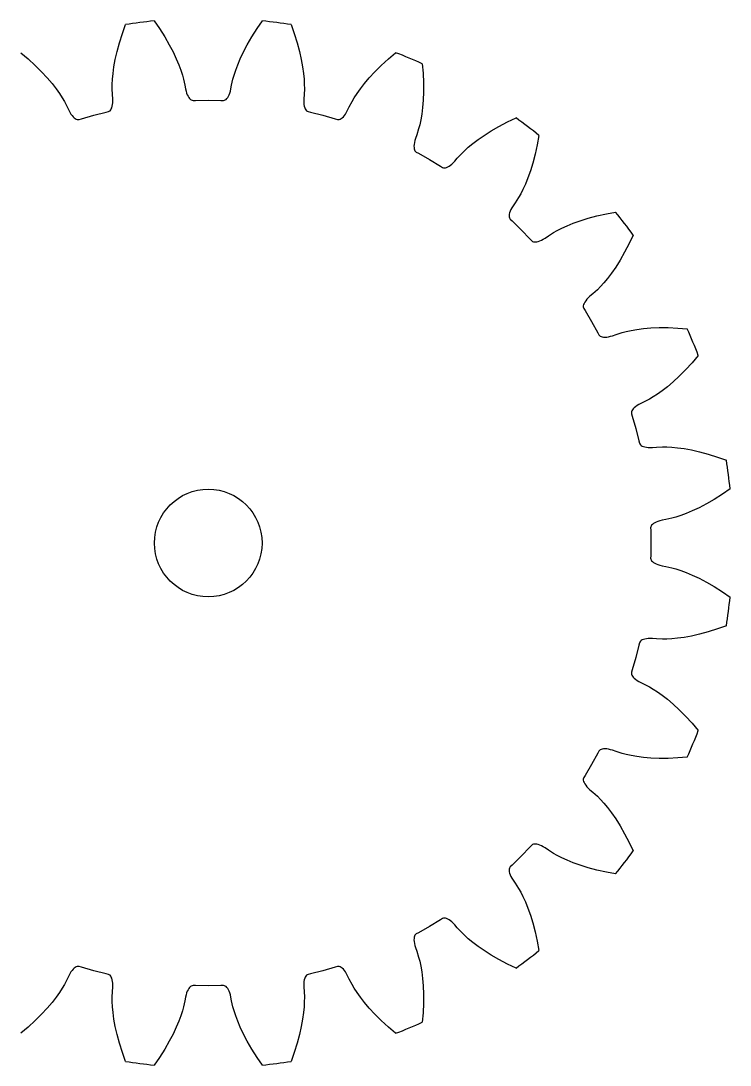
# Model space of a CAD drawing. Extents: x -19.5 to 55.4, y -19.5 to 19.5.
# Drawn here: x 29.04 to 55.4, y -19.4 to 19.4 of the extents above; entities that cross this region are included whole.
import ezdxf

# ---------------------------------------------------------------- set-up
doc = ezdxf.new("R2010")
doc.units = 0

msp = doc.modelspace()

# ---------------------------------------------------------------- linework, layer by layer
msp.add_circle((36, 0), 2)
msp.add_circle((36, 0), 2)
at = {"layer": 'layer0'}
for p, q in [((32.807, 18.93), (32.924, 19.256)), ((33.988, 19.396), (34.185, 19.111)), ((34.185, 19.111), (34.382, 18.802)), ((37.618, 18.802), (37.815, 19.111)), ((37.815, 19.111), (38.012, 19.396)), ((39.076, 19.256), (39.193, 18.93)), ((32.697, 18.581), (32.807, 18.93)), ((34.382, 18.802), (34.55, 18.512)), ((37.45, 18.512), (37.618, 18.802)), ((39.193, 18.93), (39.303, 18.581)), ((32.543, 17.958), (32.61, 18.256)), ((32.61, 18.256), (32.697, 18.581)), ((34.55, 18.512), (34.692, 18.241)), ((34.692, 18.241), (34.81, 17.991)), ((37.19, 17.991), (37.308, 18.241)), ((37.308, 18.241), (37.45, 18.512)), ((39.303, 18.581), (39.39, 18.256)), ((39.39, 18.256), (39.457, 17.958)), ((29.036, 18.214), (29.301, 17.99)), ((29.301, 17.99), (29.57, 17.743)), ((32.493, 17.686), (32.543, 17.958)), ((34.81, 17.991), (34.905, 17.764)), ((37.095, 17.764), (37.19, 17.991)), ((39.457, 17.958), (39.507, 17.686)), ((42.43, 17.743), (42.699, 17.99)), ((42.699, 17.99), (42.964, 18.214)), ((29.57, 17.743), (29.808, 17.506)), ((29.808, 17.506), (30.015, 17.28)), ((32.46, 17.442), (32.493, 17.686)), ((34.905, 17.764), (34.981, 17.561)), ((34.981, 17.561), (35.04, 17.382)), ((36.96, 17.382), (37.019, 17.561)), ((37.019, 17.561), (37.095, 17.764)), ((39.507, 17.686), (39.54, 17.442)), ((41.985, 17.28), (42.192, 17.506)), ((42.192, 17.506), (42.43, 17.743)), ((43.955, 17.804), (43.984, 17.458)), ((43.984, 17.458), (44, 17.092)), ((30.015, 17.28), (30.194, 17.07)), ((30.194, 17.07), (30.345, 16.875)), ((32.429, 17.038), (32.439, 17.226)), ((32.439, 17.226), (32.46, 17.442)), ((35.04, 17.382), (35.082, 17.23)), ((35.082, 17.23), (35.131, 17.008)), ((36.869, 17.008), (36.918, 17.23)), ((36.918, 17.23), (36.96, 17.382)), ((39.54, 17.442), (39.561, 17.226)), ((39.561, 17.226), (39.571, 17.038)), ((41.655, 16.875), (41.806, 17.07)), ((41.806, 17.07), (41.985, 17.28)), ((44, 17.092), (44, 16.757)), ((30.345, 16.875), (30.471, 16.699)), ((30.471, 16.699), (30.574, 16.541)), ((32.427, 16.88), (32.429, 17.038)), ((32.438, 16.654), (32.427, 16.88)), ((35.131, 17.008), (35.155, 16.866)), ((35.155, 16.866), (35.174, 16.786)), ((35.174, 16.786), (35.196, 16.714)), ((35.196, 16.714), (35.221, 16.65)), ((36.779, 16.65), (36.804, 16.714)), ((36.804, 16.714), (36.826, 16.786)), ((36.826, 16.786), (36.845, 16.866)), ((36.845, 16.866), (36.869, 17.008)), ((39.573, 16.88), (39.562, 16.654)), ((39.571, 17.038), (39.573, 16.88)), ((41.426, 16.541), (41.529, 16.699)), ((41.529, 16.699), (41.655, 16.875)), ((44, 16.757), (43.987, 16.451)), ((30.574, 16.541), (30.654, 16.405)), ((30.654, 16.405), (30.758, 16.203)), ((32.451, 16.51), (32.438, 16.654)), ((32.443, 16.284), (32.45, 16.352)), ((32.45, 16.352), (32.453, 16.428)), ((32.453, 16.428), (32.451, 16.51)), ((35.221, 16.65), (35.248, 16.594)), ((35.248, 16.594), (35.277, 16.547)), ((35.277, 16.547), (35.307, 16.509)), ((35.307, 16.509), (35.338, 16.479)), ((35.338, 16.479), (35.37, 16.457)), ((35.37, 16.457), (35.402, 16.445)), ((35.402, 16.445), (35.435, 16.44)), ((35.435, 16.44), (35.527, 16.443)), ((35.527, 16.443), (36, 16.45)), ((36, 16.45), (36.473, 16.443)), ((36.473, 16.443), (36.565, 16.44)), ((36.565, 16.44), (36.598, 16.445)), ((36.598, 16.445), (36.63, 16.457)), ((36.63, 16.457), (36.662, 16.479)), ((36.662, 16.479), (36.693, 16.509)), ((36.693, 16.509), (36.723, 16.547)), ((36.723, 16.547), (36.752, 16.594)), ((36.752, 16.594), (36.779, 16.65)), ((39.549, 16.51), (39.547, 16.428)), ((39.547, 16.428), (39.55, 16.352)), ((39.562, 16.654), (39.549, 16.51)), ((39.55, 16.352), (39.557, 16.284)), ((41.242, 16.203), (41.346, 16.405)), ((41.346, 16.405), (41.426, 16.541)), ((43.987, 16.451), (43.965, 16.176)), ((30.758, 16.203), (30.819, 16.073)), ((30.819, 16.073), (30.858, 16)), ((30.858, 16), (30.898, 15.936)), ((30.898, 15.936), (30.938, 15.881)), ((31.742, 15.889), (32.201, 16.005)), ((32.201, 16.005), (32.291, 16.026)), ((32.291, 16.026), (32.321, 16.039)), ((32.321, 16.039), (32.349, 16.06)), ((32.349, 16.06), (32.375, 16.089)), ((32.375, 16.089), (32.397, 16.126)), ((32.397, 16.126), (32.416, 16.171)), ((32.416, 16.171), (32.431, 16.224)), ((32.431, 16.224), (32.443, 16.284)), ((39.557, 16.284), (39.569, 16.224)), ((39.569, 16.224), (39.584, 16.171)), ((39.584, 16.171), (39.603, 16.126)), ((39.603, 16.126), (39.625, 16.089)), ((39.625, 16.089), (39.651, 16.06)), ((39.651, 16.06), (39.679, 16.039)), ((39.679, 16.039), (39.709, 16.026)), ((39.709, 16.026), (39.799, 16.005)), ((39.799, 16.005), (40.258, 15.889)), ((41.062, 15.881), (41.102, 15.936)), ((41.102, 15.936), (41.142, 16)), ((41.142, 16), (41.181, 16.073)), ((41.181, 16.073), (41.242, 16.203)), ((43.934, 15.931), (43.898, 15.717)), ((43.965, 16.176), (43.934, 15.931)), ((30.938, 15.881), (30.979, 15.834)), ((30.979, 15.834), (31.018, 15.796)), ((31.018, 15.796), (31.057, 15.767)), ((31.057, 15.767), (31.095, 15.746)), ((31.095, 15.746), (31.132, 15.734)), ((31.132, 15.734), (31.166, 15.73)), ((31.166, 15.73), (31.199, 15.734)), ((31.199, 15.734), (31.287, 15.761)), ((31.287, 15.761), (31.742, 15.889)), ((40.258, 15.889), (40.713, 15.761)), ((40.713, 15.761), (40.801, 15.734)), ((40.801, 15.734), (40.834, 15.73)), ((40.834, 15.73), (40.868, 15.734)), ((40.868, 15.734), (40.905, 15.746)), ((40.905, 15.746), (40.943, 15.767)), ((40.943, 15.767), (40.982, 15.796)), ((40.982, 15.796), (41.021, 15.834)), ((41.021, 15.834), (41.062, 15.881)), ((43.859, 15.534), (43.82, 15.38)), ((43.898, 15.717), (43.859, 15.534)), ((46.803, 15.474), (47.127, 15.643)), ((47.127, 15.643), (47.441, 15.791)), ((43.751, 15.164), (43.701, 15.029)), ((43.82, 15.38), (43.751, 15.164)), ((46.026, 14.986), (46.253, 15.143)), ((46.253, 15.143), (46.512, 15.306)), ((46.512, 15.306), (46.803, 15.474)), ((48.292, 15.138), (48.23, 14.797)), ((43.65, 14.809), (43.646, 14.747)), ((43.646, 14.747), (43.647, 14.692)), ((43.661, 14.876), (43.65, 14.809)), ((43.678, 14.95), (43.661, 14.876)), ((43.701, 15.029), (43.678, 14.95)), ((45.662, 14.699), (45.83, 14.837)), ((45.83, 14.837), (46.026, 14.986)), ((48.23, 14.797), (48.151, 14.44)), ((43.647, 14.692), (43.654, 14.644)), ((43.654, 14.644), (43.666, 14.602)), ((43.666, 14.602), (43.683, 14.568)), ((43.683, 14.568), (43.705, 14.54)), ((43.705, 14.54), (43.731, 14.52)), ((43.731, 14.52), (43.812, 14.477)), ((43.812, 14.477), (44.225, 14.246)), ((45.257, 14.295), (45.41, 14.463)), ((45.41, 14.463), (45.523, 14.573)), ((45.523, 14.573), (45.662, 14.699)), ((48.151, 14.44), (48.064, 14.115)), ((44.225, 14.246), (44.631, 14.004)), ((44.631, 14.004), (44.71, 13.955)), ((44.855, 13.95), (44.9, 13.969)), ((44.9, 13.969), (44.949, 13.995)), ((44.949, 13.995), (44.999, 14.03)), ((44.999, 14.03), (45.053, 14.073)), ((45.053, 14.073), (45.108, 14.124)), ((45.108, 14.124), (45.165, 14.184)), ((45.165, 14.184), (45.257, 14.295)), ((48.064, 14.115), (47.973, 13.823)), ((44.71, 13.955), (44.74, 13.943)), ((44.74, 13.943), (44.774, 13.938)), ((44.774, 13.938), (44.813, 13.94)), ((44.813, 13.94), (44.855, 13.95)), ((47.973, 13.823), (47.88, 13.563)), ((47.787, 13.335), (47.697, 13.138)), ((47.88, 13.563), (47.787, 13.335)), ((47.535, 12.832), (47.412, 12.641)), ((47.612, 12.97), (47.535, 12.832)), ((47.697, 13.138), (47.612, 12.97)), ((47.286, 12.453), (47.25, 12.387)), ((47.329, 12.524), (47.286, 12.453)), ((47.412, 12.641), (47.329, 12.524)), ((47.189, 12.212), (47.183, 12.164)), ((47.183, 12.164), (47.184, 12.121)), ((47.184, 12.121), (47.192, 12.083)), ((47.202, 12.266), (47.189, 12.212)), ((47.192, 12.083), (47.205, 12.051)), ((47.222, 12.324), (47.202, 12.266)), ((47.205, 12.051), (47.225, 12.025)), ((47.25, 12.387), (47.222, 12.324)), ((49.823, 11.973), (50.115, 12.064)), ((50.115, 12.064), (50.44, 12.151)), ((50.44, 12.151), (50.797, 12.23)), ((50.797, 12.23), (51.138, 12.292)), ((47.225, 12.025), (47.293, 11.962)), ((47.293, 11.962), (47.632, 11.632)), ((48.97, 11.612), (49.138, 11.697)), ((49.138, 11.697), (49.335, 11.787)), ((49.335, 11.787), (49.563, 11.88)), ((49.563, 11.88), (49.823, 11.973)), ((47.632, 11.632), (47.962, 11.293)), ((47.962, 11.293), (48.025, 11.225)), ((48.324, 11.222), (48.387, 11.25)), ((48.387, 11.25), (48.453, 11.286)), ((48.453, 11.286), (48.524, 11.329)), ((48.524, 11.329), (48.641, 11.412)), ((48.641, 11.412), (48.832, 11.535)), ((48.832, 11.535), (48.97, 11.612)), ((51.791, 11.441), (51.643, 11.127)), ((48.025, 11.225), (48.051, 11.205)), ((48.051, 11.205), (48.083, 11.192)), ((48.083, 11.192), (48.121, 11.184)), ((48.121, 11.184), (48.164, 11.183)), ((48.164, 11.183), (48.212, 11.189)), ((48.212, 11.189), (48.266, 11.202)), ((48.266, 11.202), (48.324, 11.222)), ((51.643, 11.127), (51.474, 10.803)), ((51.306, 10.512), (51.143, 10.253)), ((51.474, 10.803), (51.306, 10.512)), ((51.143, 10.253), (50.986, 10.026)), ((50.837, 9.83), (50.699, 9.662)), ((50.986, 10.026), (50.837, 9.83)), ((50.463, 9.41), (50.295, 9.257)), ((50.573, 9.523), (50.463, 9.41)), ((50.699, 9.662), (50.573, 9.523)), ((49.995, 8.949), (49.969, 8.9)), ((50.03, 8.999), (49.995, 8.949)), ((50.073, 9.053), (50.03, 8.999)), ((50.124, 9.108), (50.073, 9.053)), ((50.184, 9.165), (50.124, 9.108)), ((50.295, 9.257), (50.184, 9.165)), ((49.94, 8.813), (49.938, 8.774)), ((49.938, 8.774), (49.943, 8.74)), ((49.95, 8.855), (49.94, 8.813)), ((49.943, 8.74), (49.955, 8.71)), ((49.969, 8.9), (49.95, 8.855)), ((49.955, 8.71), (50.004, 8.631)), ((50.004, 8.631), (50.246, 8.225)), ((50.246, 8.225), (50.477, 7.812)), ((50.477, 7.812), (50.52, 7.731)), ((51.164, 7.751), (51.38, 7.82)), ((51.38, 7.82), (51.534, 7.859)), ((51.534, 7.859), (51.717, 7.898)), ((51.717, 7.898), (51.931, 7.934)), ((51.931, 7.934), (52.176, 7.965)), ((52.176, 7.965), (52.451, 7.987)), ((52.451, 7.987), (52.757, 8)), ((52.757, 8), (53.092, 8)), ((53.092, 8), (53.458, 7.984)), ((53.458, 7.984), (53.804, 7.955)), ((50.52, 7.731), (50.54, 7.705)), ((50.54, 7.705), (50.568, 7.683)), ((50.568, 7.683), (50.602, 7.666)), ((50.602, 7.666), (50.644, 7.654)), ((50.644, 7.654), (50.692, 7.647)), ((50.692, 7.647), (50.747, 7.646)), ((50.747, 7.646), (50.809, 7.65)), ((50.809, 7.65), (50.876, 7.661)), ((50.876, 7.661), (50.95, 7.678)), ((50.95, 7.678), (51.029, 7.701)), ((51.029, 7.701), (51.164, 7.751)), ((53.99, 6.699), (53.743, 6.43)), ((54.214, 6.964), (53.99, 6.699)), ((53.743, 6.43), (53.506, 6.192)), ((53.28, 5.985), (53.07, 5.806)), ((53.506, 6.192), (53.28, 5.985)), ((52.699, 5.529), (52.541, 5.426)), ((52.875, 5.655), (52.699, 5.529)), ((53.07, 5.806), (52.875, 5.655)), ((51.881, 5.062), (51.834, 5.021)), ((51.936, 5.102), (51.881, 5.062)), ((52, 5.142), (51.936, 5.102)), ((52.073, 5.181), (52, 5.142)), ((52.203, 5.242), (52.073, 5.181)), ((52.405, 5.346), (52.203, 5.242)), ((52.541, 5.426), (52.405, 5.346)), ((51.734, 4.868), (51.73, 4.834)), ((51.73, 4.834), (51.734, 4.801)), ((51.746, 4.905), (51.734, 4.868)), ((51.734, 4.801), (51.761, 4.713)), ((51.767, 4.943), (51.746, 4.905)), ((51.761, 4.713), (51.889, 4.258)), ((51.796, 4.982), (51.767, 4.943)), ((51.834, 5.021), (51.796, 4.982)), ((51.889, 4.258), (52.005, 3.799)), ((52.005, 3.799), (52.026, 3.709)), ((52.026, 3.709), (52.039, 3.679)), ((52.039, 3.679), (52.06, 3.651)), ((52.06, 3.651), (52.089, 3.625)), ((52.089, 3.625), (52.126, 3.603)), ((52.126, 3.603), (52.171, 3.584)), ((52.171, 3.584), (52.224, 3.569)), ((52.224, 3.569), (52.284, 3.557)), ((52.284, 3.557), (52.352, 3.55)), ((52.352, 3.55), (52.428, 3.547)), ((52.428, 3.547), (52.51, 3.549)), ((52.51, 3.549), (52.654, 3.562)), ((52.654, 3.562), (52.88, 3.573)), ((52.88, 3.573), (53.038, 3.571)), ((53.038, 3.571), (53.226, 3.561)), ((53.226, 3.561), (53.442, 3.54)), ((53.442, 3.54), (53.686, 3.507)), ((53.686, 3.507), (53.958, 3.457)), ((53.958, 3.457), (54.256, 3.39)), ((54.256, 3.39), (54.581, 3.303)), ((54.581, 3.303), (54.93, 3.193)), ((54.93, 3.193), (55.256, 3.076)), ((55.396, 2.012), (55.111, 1.815)), ((54.802, 1.618), (54.512, 1.45)), ((55.111, 1.815), (54.802, 1.618)), ((53.991, 1.19), (53.764, 1.095)), ((54.241, 1.308), (53.991, 1.19)), ((54.512, 1.45), (54.241, 1.308)), ((52.65, 0.779), (52.594, 0.752)), ((52.714, 0.804), (52.65, 0.779)), ((52.786, 0.826), (52.714, 0.804)), ((52.866, 0.845), (52.786, 0.826)), ((53.008, 0.869), (52.866, 0.845)), ((53.23, 0.918), (53.008, 0.869)), ((53.382, 0.96), (53.23, 0.918)), ((53.561, 1.019), (53.382, 0.96)), ((53.764, 1.095), (53.561, 1.019)), ((52.445, 0.598), (52.44, 0.565)), ((52.44, 0.565), (52.443, 0.473)), ((52.443, 0.473), (52.45, 0)), ((52.458, 0.63), (52.445, 0.598)), ((52.479, 0.662), (52.458, 0.63)), ((52.509, 0.693), (52.479, 0.662)), ((52.547, 0.723), (52.509, 0.693)), ((52.594, 0.752), (52.547, 0.723)), ((52.45, 0), (52.443, -0.473)), ((52.443, -0.473), (52.44, -0.565)), ((52.44, -0.565), (52.445, -0.598)), ((52.445, -0.598), (52.458, -0.63)), ((52.458, -0.63), (52.479, -0.662)), ((52.479, -0.662), (52.509, -0.693)), ((52.509, -0.693), (52.547, -0.723)), ((52.547, -0.723), (52.594, -0.752)), ((52.594, -0.752), (52.65, -0.779)), ((52.65, -0.779), (52.714, -0.804)), ((52.714, -0.804), (52.786, -0.826)), ((52.786, -0.826), (52.866, -0.845)), ((52.866, -0.845), (53.008, -0.869)), ((53.008, -0.869), (53.23, -0.918)), ((53.23, -0.918), (53.382, -0.96)), ((53.382, -0.96), (53.561, -1.019)), ((53.561, -1.019), (53.764, -1.095)), ((53.764, -1.095), (53.991, -1.19)), ((53.991, -1.19), (54.241, -1.308)), ((54.241, -1.308), (54.512, -1.45)), ((54.512, -1.45), (54.802, -1.618)), ((54.802, -1.618), (55.111, -1.815)), ((55.111, -1.815), (55.396, -2.012)), ((55.256, -3.076), (54.93, -3.193)), ((53.958, -3.457), (53.686, -3.507)), ((54.256, -3.39), (53.958, -3.457)), ((54.581, -3.303), (54.256, -3.39)), ((54.93, -3.193), (54.581, -3.303)), ((52.005, -3.799), (51.889, -4.258)), ((52.026, -3.709), (52.005, -3.799)), ((52.039, -3.679), (52.026, -3.709)), ((52.06, -3.651), (52.039, -3.679)), ((52.089, -3.625), (52.06, -3.651)), ((52.126, -3.603), (52.089, -3.625)), ((52.171, -3.584), (52.126, -3.603)), ((52.224, -3.569), (52.171, -3.584)), ((52.284, -3.557), (52.224, -3.569)), ((52.352, -3.55), (52.284, -3.557)), ((52.428, -3.547), (52.352, -3.55)), ((52.51, -3.549), (52.428, -3.547)), ((52.654, -3.562), (52.51, -3.549)), ((52.88, -3.573), (52.654, -3.562)), ((53.038, -3.571), (52.88, -3.573)), ((53.226, -3.561), (53.038, -3.571)), ((53.442, -3.54), (53.226, -3.561)), ((53.686, -3.507), (53.442, -3.54)), ((51.889, -4.258), (51.761, -4.713)), ((51.734, -4.801), (51.73, -4.834)), ((51.73, -4.834), (51.734, -4.868)), ((51.761, -4.713), (51.734, -4.801)), ((51.734, -4.868), (51.746, -4.905)), ((51.746, -4.905), (51.767, -4.943)), ((51.767, -4.943), (51.796, -4.982)), ((51.796, -4.982), (51.834, -5.021)), ((51.834, -5.021), (51.881, -5.062)), ((51.881, -5.062), (51.936, -5.102)), ((51.936, -5.102), (52, -5.142)), ((52, -5.142), (52.073, -5.181)), ((52.073, -5.181), (52.203, -5.242)), ((52.203, -5.242), (52.405, -5.346)), ((52.405, -5.346), (52.541, -5.426)), ((52.541, -5.426), (52.699, -5.529)), ((52.699, -5.529), (52.875, -5.655)), ((52.875, -5.655), (53.07, -5.806)), ((53.07, -5.806), (53.28, -5.985)), ((53.28, -5.985), (53.506, -6.192)), ((53.506, -6.192), (53.743, -6.43)), ((53.743, -6.43), (53.99, -6.699)), ((53.99, -6.699), (54.214, -6.964)), ((50.52, -7.731), (50.477, -7.812)), ((50.54, -7.705), (50.52, -7.731)), ((50.568, -7.683), (50.54, -7.705)), ((50.602, -7.666), (50.568, -7.683)), ((50.644, -7.654), (50.602, -7.666)), ((50.692, -7.647), (50.644, -7.654)), ((50.747, -7.646), (50.692, -7.647)), ((50.809, -7.65), (50.747, -7.646)), ((50.876, -7.661), (50.809, -7.65)), ((50.95, -7.678), (50.876, -7.661)), ((51.029, -7.701), (50.95, -7.678)), ((51.164, -7.751), (51.029, -7.701)), ((51.38, -7.82), (51.164, -7.751)), ((50.477, -7.812), (50.246, -8.225)), ((51.534, -7.859), (51.38, -7.82)), ((51.717, -7.898), (51.534, -7.859)), ((51.931, -7.934), (51.717, -7.898)), ((52.176, -7.965), (51.931, -7.934)), ((52.451, -7.987), (52.176, -7.965)), ((52.757, -8), (52.451, -7.987)), ((53.092, -8), (52.757, -8)), ((53.458, -7.984), (53.092, -8)), ((53.804, -7.955), (53.458, -7.984)), ((50.246, -8.225), (50.004, -8.631)), ((49.943, -8.74), (49.938, -8.774)), ((49.938, -8.774), (49.94, -8.813)), ((49.94, -8.813), (49.95, -8.855)), ((49.955, -8.71), (49.943, -8.74)), ((49.95, -8.855), (49.969, -8.9)), ((50.004, -8.631), (49.955, -8.71)), ((49.969, -8.9), (49.995, -8.949)), ((49.995, -8.949), (50.03, -8.999)), ((50.03, -8.999), (50.073, -9.053)), ((50.073, -9.053), (50.124, -9.108)), ((50.124, -9.108), (50.184, -9.165)), ((50.184, -9.165), (50.295, -9.257)), ((50.295, -9.257), (50.463, -9.41)), ((50.463, -9.41), (50.573, -9.523)), ((50.573, -9.523), (50.699, -9.662)), ((50.699, -9.662), (50.837, -9.83)), ((50.837, -9.83), (50.986, -10.026)), ((50.986, -10.026), (51.143, -10.253)), ((51.143, -10.253), (51.306, -10.512)), ((51.306, -10.512), (51.474, -10.803)), ((51.474, -10.803), (51.643, -11.127)), ((48.025, -11.225), (47.962, -11.293)), ((48.051, -11.205), (48.025, -11.225)), ((48.083, -11.192), (48.051, -11.205)), ((48.121, -11.184), (48.083, -11.192)), ((48.164, -11.183), (48.121, -11.184)), ((48.212, -11.189), (48.164, -11.183)), ((48.266, -11.202), (48.212, -11.189)), ((48.324, -11.222), (48.266, -11.202)), ((48.387, -11.25), (48.324, -11.222)), ((51.643, -11.127), (51.791, -11.441)), ((47.632, -11.632), (47.293, -11.962)), ((47.962, -11.293), (47.632, -11.632)), ((48.453, -11.286), (48.387, -11.25)), ((48.524, -11.329), (48.453, -11.286)), ((48.641, -11.412), (48.524, -11.329)), ((48.832, -11.535), (48.641, -11.412)), ((48.97, -11.612), (48.832, -11.535)), ((49.138, -11.697), (48.97, -11.612)), ((47.225, -12.025), (47.205, -12.051)), ((47.293, -11.962), (47.225, -12.025)), ((49.335, -11.787), (49.138, -11.697)), ((49.563, -11.88), (49.335, -11.787)), ((49.823, -11.973), (49.563, -11.88)), ((50.115, -12.064), (49.823, -11.973)), ((47.184, -12.121), (47.183, -12.164)), ((47.183, -12.164), (47.189, -12.212)), ((47.192, -12.083), (47.184, -12.121)), ((47.189, -12.212), (47.202, -12.266)), ((47.205, -12.051), (47.192, -12.083)), ((47.202, -12.266), (47.222, -12.324)), ((47.222, -12.324), (47.25, -12.387)), ((47.25, -12.387), (47.286, -12.453)), ((50.44, -12.151), (50.115, -12.064)), ((50.797, -12.23), (50.44, -12.151)), ((51.138, -12.292), (50.797, -12.23)), ((47.286, -12.453), (47.329, -12.524)), ((47.329, -12.524), (47.412, -12.641)), ((47.412, -12.641), (47.535, -12.832)), ((47.535, -12.832), (47.612, -12.97)), ((47.612, -12.97), (47.697, -13.138)), ((47.697, -13.138), (47.787, -13.335)), ((47.787, -13.335), (47.88, -13.563)), ((47.88, -13.563), (47.973, -13.823)), ((44.71, -13.955), (44.631, -14.004)), ((44.74, -13.943), (44.71, -13.955)), ((44.774, -13.938), (44.74, -13.943)), ((44.813, -13.94), (44.774, -13.938)), ((44.855, -13.95), (44.813, -13.94)), ((44.9, -13.969), (44.855, -13.95)), ((47.973, -13.823), (48.064, -14.115)), ((44.225, -14.246), (43.812, -14.477)), ((44.631, -14.004), (44.225, -14.246)), ((44.949, -13.995), (44.9, -13.969)), ((44.999, -14.03), (44.949, -13.995)), ((45.053, -14.073), (44.999, -14.03)), ((45.108, -14.124), (45.053, -14.073)), ((45.165, -14.184), (45.108, -14.124)), ((45.257, -14.295), (45.165, -14.184)), ((45.41, -14.463), (45.257, -14.295)), ((48.064, -14.115), (48.151, -14.44)), ((43.647, -14.692), (43.646, -14.747)), ((43.654, -14.644), (43.647, -14.692)), ((43.666, -14.602), (43.654, -14.644)), ((43.683, -14.568), (43.666, -14.602)), ((43.705, -14.54), (43.683, -14.568)), ((43.731, -14.52), (43.705, -14.54)), ((43.812, -14.477), (43.731, -14.52)), ((45.523, -14.573), (45.41, -14.463)), ((45.662, -14.699), (45.523, -14.573)), ((45.83, -14.837), (45.662, -14.699)), ((48.151, -14.44), (48.23, -14.797)), ((43.646, -14.747), (43.65, -14.809)), ((43.65, -14.809), (43.661, -14.876)), ((43.661, -14.876), (43.678, -14.95)), ((43.678, -14.95), (43.701, -15.029)), ((43.701, -15.029), (43.751, -15.164)), ((46.026, -14.986), (45.83, -14.837)), ((46.253, -15.143), (46.026, -14.986)), ((48.23, -14.797), (48.292, -15.138)), ((43.751, -15.164), (43.82, -15.38)), ((43.82, -15.38), (43.859, -15.534)), ((46.512, -15.306), (46.253, -15.143)), ((46.803, -15.474), (46.512, -15.306)), ((47.127, -15.643), (46.803, -15.474)), ((30.938, -15.881), (30.898, -15.936)), ((30.979, -15.834), (30.938, -15.881)), ((31.018, -15.796), (30.979, -15.834)), ((31.057, -15.767), (31.018, -15.796)), ((31.095, -15.746), (31.057, -15.767)), ((31.132, -15.734), (31.095, -15.746)), ((31.166, -15.73), (31.132, -15.734)), ((31.199, -15.734), (31.166, -15.73)), ((31.287, -15.761), (31.199, -15.734)), ((31.742, -15.889), (31.287, -15.761)), ((32.201, -16.005), (31.742, -15.889)), ((40.258, -15.889), (39.799, -16.005)), ((40.713, -15.761), (40.258, -15.889)), ((40.801, -15.734), (40.713, -15.761)), ((40.834, -15.73), (40.801, -15.734)), ((40.868, -15.734), (40.834, -15.73)), ((40.905, -15.746), (40.868, -15.734)), ((40.943, -15.767), (40.905, -15.746)), ((40.982, -15.796), (40.943, -15.767)), ((41.021, -15.834), (40.982, -15.796)), ((41.062, -15.881), (41.021, -15.834)), ((41.102, -15.936), (41.062, -15.881)), ((43.859, -15.534), (43.898, -15.717)), ((43.898, -15.717), (43.934, -15.931)), ((47.441, -15.791), (47.127, -15.643)), ((30.758, -16.203), (30.654, -16.405)), ((30.819, -16.073), (30.758, -16.203)), ((30.858, -16), (30.819, -16.073)), ((30.898, -15.936), (30.858, -16)), ((32.291, -16.026), (32.201, -16.005)), ((32.321, -16.039), (32.291, -16.026)), ((32.349, -16.06), (32.321, -16.039)), ((32.375, -16.089), (32.349, -16.06)), ((32.397, -16.126), (32.375, -16.089)), ((32.416, -16.171), (32.397, -16.126)), ((32.431, -16.224), (32.416, -16.171)), ((32.443, -16.284), (32.431, -16.224)), ((32.45, -16.352), (32.443, -16.284)), ((39.557, -16.284), (39.55, -16.352)), ((39.569, -16.224), (39.557, -16.284)), ((39.584, -16.171), (39.569, -16.224)), ((39.603, -16.126), (39.584, -16.171)), ((39.625, -16.089), (39.603, -16.126)), ((39.651, -16.06), (39.625, -16.089)), ((39.679, -16.039), (39.651, -16.06)), ((39.709, -16.026), (39.679, -16.039)), ((39.799, -16.005), (39.709, -16.026)), ((41.142, -16), (41.102, -15.936)), ((41.181, -16.073), (41.142, -16)), ((41.242, -16.203), (41.181, -16.073)), ((41.346, -16.405), (41.242, -16.203)), ((43.934, -15.931), (43.965, -16.176)), ((43.965, -16.176), (43.987, -16.451)), ((30.574, -16.541), (30.471, -16.699)), ((30.654, -16.405), (30.574, -16.541)), ((32.427, -16.88), (32.438, -16.654)), ((32.438, -16.654), (32.451, -16.51)), ((32.453, -16.428), (32.45, -16.352)), ((32.451, -16.51), (32.453, -16.428)), ((35.221, -16.65), (35.196, -16.714)), ((35.248, -16.594), (35.221, -16.65)), ((35.277, -16.547), (35.248, -16.594)), ((35.307, -16.509), (35.277, -16.547)), ((35.338, -16.479), (35.307, -16.509)), ((35.37, -16.457), (35.338, -16.479)), ((35.402, -16.445), (35.37, -16.457)), ((35.435, -16.44), (35.402, -16.445)), ((35.527, -16.443), (35.435, -16.44)), ((36, -16.45), (35.527, -16.443)), ((36.473, -16.443), (36, -16.45)), ((36.565, -16.44), (36.473, -16.443)), ((36.598, -16.445), (36.565, -16.44)), ((36.63, -16.457), (36.598, -16.445)), ((36.662, -16.479), (36.63, -16.457)), ((36.693, -16.509), (36.662, -16.479)), ((36.723, -16.547), (36.693, -16.509)), ((36.752, -16.594), (36.723, -16.547)), ((36.779, -16.65), (36.752, -16.594)), ((36.804, -16.714), (36.779, -16.65)), ((39.55, -16.352), (39.547, -16.428)), ((39.547, -16.428), (39.549, -16.51)), ((39.549, -16.51), (39.562, -16.654)), ((39.562, -16.654), (39.573, -16.88)), ((41.426, -16.541), (41.346, -16.405)), ((41.529, -16.699), (41.426, -16.541)), ((43.987, -16.451), (44, -16.757)), ((30.345, -16.875), (30.194, -17.07)), ((30.471, -16.699), (30.345, -16.875)), ((32.429, -17.038), (32.427, -16.88)), ((32.439, -17.226), (32.429, -17.038)), ((35.131, -17.008), (35.082, -17.23)), ((35.155, -16.866), (35.131, -17.008)), ((35.174, -16.786), (35.155, -16.866)), ((35.196, -16.714), (35.174, -16.786)), ((36.826, -16.786), (36.804, -16.714)), ((36.845, -16.866), (36.826, -16.786)), ((36.869, -17.008), (36.845, -16.866)), ((36.918, -17.23), (36.869, -17.008)), ((39.571, -17.038), (39.561, -17.226)), ((39.573, -16.88), (39.571, -17.038)), ((41.655, -16.875), (41.529, -16.699)), ((41.806, -17.07), (41.655, -16.875)), ((44, -16.757), (44, -17.092)), ((30.015, -17.28), (29.808, -17.506)), ((30.194, -17.07), (30.015, -17.28)), ((32.46, -17.442), (32.439, -17.226)), ((32.493, -17.686), (32.46, -17.442)), ((35.04, -17.382), (34.981, -17.561)), ((35.082, -17.23), (35.04, -17.382)), ((36.96, -17.382), (36.918, -17.23)), ((37.019, -17.561), (36.96, -17.382)), ((39.54, -17.442), (39.507, -17.686)), ((39.561, -17.226), (39.54, -17.442)), ((41.985, -17.28), (41.806, -17.07)), ((42.192, -17.506), (41.985, -17.28)), ((44, -17.092), (43.984, -17.458)), ((29.57, -17.743), (29.301, -17.99)), ((29.808, -17.506), (29.57, -17.743)), ((32.543, -17.958), (32.493, -17.686)), ((34.905, -17.764), (34.81, -17.991)), ((34.981, -17.561), (34.905, -17.764)), ((37.095, -17.764), (37.019, -17.561)), ((37.19, -17.991), (37.095, -17.764)), ((39.507, -17.686), (39.457, -17.958)), ((42.43, -17.743), (42.192, -17.506)), ((42.699, -17.99), (42.43, -17.743)), ((43.984, -17.458), (43.955, -17.804)), ((29.301, -17.99), (29.036, -18.214)), ((32.61, -18.256), (32.543, -17.958)), ((34.81, -17.991), (34.692, -18.241)), ((37.308, -18.241), (37.19, -17.991)), ((39.457, -17.958), (39.39, -18.256)), ((42.964, -18.214), (42.699, -17.99)), ((32.697, -18.581), (32.61, -18.256)), ((32.807, -18.93), (32.697, -18.581)), ((34.55, -18.512), (34.382, -18.802)), ((34.692, -18.241), (34.55, -18.512)), ((37.45, -18.512), (37.308, -18.241)), ((37.618, -18.802), (37.45, -18.512)), ((39.303, -18.581), (39.193, -18.93)), ((39.39, -18.256), (39.303, -18.581)), ((32.924, -19.256), (32.807, -18.93)), ((34.382, -18.802), (34.185, -19.111)), ((37.815, -19.111), (37.618, -18.802)), ((39.193, -18.93), (39.076, -19.256)), ((34.185, -19.111), (33.988, -19.396)), ((38.012, -19.396), (37.815, -19.111))]:
    msp.add_line(p, q, dxfattribs=at)
for start, end in [(80.9236, 84.0764), (95.9236, 99.0764), (65.9236, 69.0764), (50.9236, 54.0764), (35.9236, 39.0764), (20.9236, 24.0764), (5.9236, 9.0764), (350.9236, 354.0764), (335.9236, 339.0764), (320.9236, 324.0764), (305.9236, 309.0764), (290.9236, 294.0764), (260.9236, 264.0764), (275.9236, 279.0764)]:
    msp.add_arc((36, 0), 19.5, start, end, dxfattribs=at)
at = {"layer": 'layer2'}
for p, q in [((32.807, 18.93), (32.924, 19.256)), ((33.988, 19.396), (34.185, 19.111)), ((34.185, 19.111), (34.382, 18.802)), ((37.618, 18.802), (37.815, 19.111)), ((37.815, 19.111), (38.012, 19.396)), ((39.076, 19.256), (39.193, 18.93)), ((32.697, 18.581), (32.807, 18.93)), ((34.382, 18.802), (34.55, 18.512)), ((37.45, 18.512), (37.618, 18.802)), ((39.193, 18.93), (39.303, 18.581)), ((32.543, 17.958), (32.61, 18.256)), ((32.61, 18.256), (32.697, 18.581)), ((34.55, 18.512), (34.692, 18.241)), ((34.692, 18.241), (34.81, 17.991)), ((37.19, 17.991), (37.308, 18.241)), ((37.308, 18.241), (37.45, 18.512)), ((39.303, 18.581), (39.39, 18.256)), ((39.39, 18.256), (39.457, 17.958)), ((29.036, 18.214), (29.301, 17.99)), ((29.301, 17.99), (29.57, 17.743)), ((32.493, 17.686), (32.543, 17.958)), ((34.81, 17.991), (34.905, 17.764)), ((37.095, 17.764), (37.19, 17.991)), ((39.457, 17.958), (39.507, 17.686)), ((42.43, 17.743), (42.699, 17.99)), ((42.699, 17.99), (42.964, 18.214)), ((29.57, 17.743), (29.808, 17.506)), ((29.808, 17.506), (30.015, 17.28)), ((32.46, 17.442), (32.493, 17.686)), ((34.905, 17.764), (34.981, 17.561)), ((34.981, 17.561), (35.04, 17.382)), ((36.96, 17.382), (37.019, 17.561)), ((37.019, 17.561), (37.095, 17.764)), ((39.507, 17.686), (39.54, 17.442)), ((41.985, 17.28), (42.192, 17.506)), ((42.192, 17.506), (42.43, 17.743)), ((43.955, 17.804), (43.984, 17.458)), ((43.984, 17.458), (44, 17.092)), ((30.015, 17.28), (30.194, 17.07)), ((30.194, 17.07), (30.345, 16.875)), ((32.429, 17.038), (32.439, 17.226)), ((32.439, 17.226), (32.46, 17.442)), ((35.04, 17.382), (35.082, 17.23)), ((35.082, 17.23), (35.131, 17.008)), ((36.869, 17.008), (36.918, 17.23)), ((36.918, 17.23), (36.96, 17.382)), ((39.54, 17.442), (39.561, 17.226)), ((39.561, 17.226), (39.571, 17.038)), ((41.655, 16.875), (41.806, 17.07)), ((41.806, 17.07), (41.985, 17.28)), ((44, 17.092), (44, 16.757)), ((30.345, 16.875), (30.471, 16.699)), ((30.471, 16.699), (30.574, 16.541)), ((32.427, 16.88), (32.429, 17.038)), ((32.438, 16.654), (32.427, 16.88)), ((35.131, 17.008), (35.155, 16.866)), ((35.155, 16.866), (35.174, 16.786)), ((35.174, 16.786), (35.196, 16.714)), ((35.196, 16.714), (35.221, 16.65)), ((36.779, 16.65), (36.804, 16.714)), ((36.804, 16.714), (36.826, 16.786)), ((36.826, 16.786), (36.845, 16.866)), ((36.845, 16.866), (36.869, 17.008)), ((39.573, 16.88), (39.562, 16.654)), ((39.571, 17.038), (39.573, 16.88)), ((41.426, 16.541), (41.529, 16.699)), ((41.529, 16.699), (41.655, 16.875)), ((44, 16.757), (43.987, 16.451)), ((30.574, 16.541), (30.654, 16.405)), ((30.654, 16.405), (30.758, 16.203)), ((32.451, 16.51), (32.438, 16.654)), ((32.443, 16.284), (32.45, 16.352)), ((32.45, 16.352), (32.453, 16.428)), ((32.453, 16.428), (32.451, 16.51)), ((35.221, 16.65), (35.248, 16.594)), ((35.248, 16.594), (35.277, 16.547)), ((35.277, 16.547), (35.307, 16.509)), ((35.307, 16.509), (35.338, 16.479)), ((35.338, 16.479), (35.37, 16.457)), ((35.37, 16.457), (35.402, 16.445)), ((35.402, 16.445), (35.435, 16.44)), ((35.435, 16.44), (35.527, 16.443)), ((35.527, 16.443), (36, 16.45)), ((36, 16.45), (36.473, 16.443)), ((36.473, 16.443), (36.565, 16.44)), ((36.565, 16.44), (36.598, 16.445)), ((36.598, 16.445), (36.63, 16.457)), ((36.63, 16.457), (36.662, 16.479)), ((36.662, 16.479), (36.693, 16.509)), ((36.693, 16.509), (36.723, 16.547)), ((36.723, 16.547), (36.752, 16.594)), ((36.752, 16.594), (36.779, 16.65)), ((39.549, 16.51), (39.547, 16.428)), ((39.547, 16.428), (39.55, 16.352)), ((39.562, 16.654), (39.549, 16.51)), ((39.55, 16.352), (39.557, 16.284)), ((41.242, 16.203), (41.346, 16.405)), ((41.346, 16.405), (41.426, 16.541)), ((43.987, 16.451), (43.965, 16.176)), ((30.758, 16.203), (30.819, 16.073)), ((30.819, 16.073), (30.858, 16)), ((30.858, 16), (30.898, 15.936)), ((30.898, 15.936), (30.938, 15.881)), ((31.742, 15.889), (32.201, 16.005)), ((32.201, 16.005), (32.291, 16.026)), ((32.291, 16.026), (32.321, 16.039)), ((32.321, 16.039), (32.349, 16.06)), ((32.349, 16.06), (32.375, 16.089)), ((32.375, 16.089), (32.397, 16.126)), ((32.397, 16.126), (32.416, 16.171)), ((32.416, 16.171), (32.431, 16.224)), ((32.431, 16.224), (32.443, 16.284)), ((39.557, 16.284), (39.569, 16.224)), ((39.569, 16.224), (39.584, 16.171)), ((39.584, 16.171), (39.603, 16.126)), ((39.603, 16.126), (39.625, 16.089)), ((39.625, 16.089), (39.651, 16.06)), ((39.651, 16.06), (39.679, 16.039)), ((39.679, 16.039), (39.709, 16.026)), ((39.709, 16.026), (39.799, 16.005)), ((39.799, 16.005), (40.258, 15.889)), ((41.062, 15.881), (41.102, 15.936)), ((41.102, 15.936), (41.142, 16)), ((41.142, 16), (41.181, 16.073)), ((41.181, 16.073), (41.242, 16.203)), ((43.934, 15.931), (43.898, 15.717)), ((43.965, 16.176), (43.934, 15.931)), ((30.938, 15.881), (30.979, 15.834)), ((30.979, 15.834), (31.018, 15.796)), ((31.018, 15.796), (31.057, 15.767)), ((31.057, 15.767), (31.095, 15.746)), ((31.095, 15.746), (31.132, 15.734)), ((31.132, 15.734), (31.166, 15.73)), ((31.166, 15.73), (31.199, 15.734)), ((31.199, 15.734), (31.287, 15.761)), ((31.287, 15.761), (31.742, 15.889)), ((40.258, 15.889), (40.713, 15.761)), ((40.713, 15.761), (40.801, 15.734)), ((40.801, 15.734), (40.834, 15.73)), ((40.834, 15.73), (40.868, 15.734)), ((40.868, 15.734), (40.905, 15.746)), ((40.905, 15.746), (40.943, 15.767)), ((40.943, 15.767), (40.982, 15.796)), ((40.982, 15.796), (41.021, 15.834)), ((41.021, 15.834), (41.062, 15.881)), ((43.859, 15.534), (43.82, 15.38)), ((43.898, 15.717), (43.859, 15.534)), ((46.803, 15.474), (47.127, 15.643)), ((47.127, 15.643), (47.441, 15.791)), ((43.751, 15.164), (43.701, 15.029)), ((43.82, 15.38), (43.751, 15.164)), ((46.026, 14.986), (46.253, 15.143)), ((46.253, 15.143), (46.512, 15.306)), ((46.512, 15.306), (46.803, 15.474)), ((48.292, 15.138), (48.23, 14.797)), ((43.65, 14.809), (43.646, 14.747)), ((43.646, 14.747), (43.647, 14.692)), ((43.661, 14.876), (43.65, 14.809)), ((43.678, 14.95), (43.661, 14.876)), ((43.701, 15.029), (43.678, 14.95)), ((45.662, 14.699), (45.83, 14.837)), ((45.83, 14.837), (46.026, 14.986)), ((48.23, 14.797), (48.151, 14.44)), ((43.647, 14.692), (43.654, 14.644)), ((43.654, 14.644), (43.666, 14.602)), ((43.666, 14.602), (43.683, 14.568)), ((43.683, 14.568), (43.705, 14.54)), ((43.705, 14.54), (43.731, 14.52)), ((43.731, 14.52), (43.812, 14.477)), ((43.812, 14.477), (44.225, 14.246)), ((45.257, 14.295), (45.41, 14.463)), ((45.41, 14.463), (45.523, 14.573)), ((45.523, 14.573), (45.662, 14.699)), ((48.151, 14.44), (48.064, 14.115)), ((44.225, 14.246), (44.631, 14.004)), ((44.631, 14.004), (44.71, 13.955)), ((44.855, 13.95), (44.9, 13.969)), ((44.9, 13.969), (44.949, 13.995)), ((44.949, 13.995), (44.999, 14.03)), ((44.999, 14.03), (45.053, 14.073)), ((45.053, 14.073), (45.108, 14.124)), ((45.108, 14.124), (45.165, 14.184)), ((45.165, 14.184), (45.257, 14.295)), ((48.064, 14.115), (47.973, 13.823)), ((44.71, 13.955), (44.74, 13.943)), ((44.74, 13.943), (44.774, 13.938)), ((44.774, 13.938), (44.813, 13.94)), ((44.813, 13.94), (44.855, 13.95)), ((47.973, 13.823), (47.88, 13.563)), ((47.787, 13.335), (47.697, 13.138)), ((47.88, 13.563), (47.787, 13.335)), ((47.535, 12.832), (47.412, 12.641)), ((47.612, 12.97), (47.535, 12.832)), ((47.697, 13.138), (47.612, 12.97)), ((47.286, 12.453), (47.25, 12.387)), ((47.329, 12.524), (47.286, 12.453)), ((47.412, 12.641), (47.329, 12.524)), ((47.189, 12.212), (47.183, 12.164)), ((47.183, 12.164), (47.184, 12.121)), ((47.184, 12.121), (47.192, 12.083)), ((47.202, 12.266), (47.189, 12.212)), ((47.192, 12.083), (47.205, 12.051)), ((47.222, 12.324), (47.202, 12.266)), ((47.205, 12.051), (47.225, 12.025)), ((47.25, 12.387), (47.222, 12.324)), ((49.823, 11.973), (50.115, 12.064)), ((50.115, 12.064), (50.44, 12.151)), ((50.44, 12.151), (50.797, 12.23)), ((50.797, 12.23), (51.138, 12.292)), ((47.225, 12.025), (47.293, 11.962)), ((47.293, 11.962), (47.632, 11.632)), ((48.97, 11.612), (49.138, 11.697)), ((49.138, 11.697), (49.335, 11.787)), ((49.335, 11.787), (49.563, 11.88)), ((49.563, 11.88), (49.823, 11.973)), ((47.632, 11.632), (47.962, 11.293)), ((47.962, 11.293), (48.025, 11.225)), ((48.324, 11.222), (48.387, 11.25)), ((48.387, 11.25), (48.453, 11.286)), ((48.453, 11.286), (48.524, 11.329)), ((48.524, 11.329), (48.641, 11.412)), ((48.641, 11.412), (48.832, 11.535)), ((48.832, 11.535), (48.97, 11.612)), ((51.791, 11.441), (51.643, 11.127)), ((48.025, 11.225), (48.051, 11.205)), ((48.051, 11.205), (48.083, 11.192)), ((48.083, 11.192), (48.121, 11.184)), ((48.121, 11.184), (48.164, 11.183)), ((48.164, 11.183), (48.212, 11.189)), ((48.212, 11.189), (48.266, 11.202)), ((48.266, 11.202), (48.324, 11.222)), ((51.643, 11.127), (51.474, 10.803)), ((51.306, 10.512), (51.143, 10.253)), ((51.474, 10.803), (51.306, 10.512)), ((51.143, 10.253), (50.986, 10.026)), ((50.837, 9.83), (50.699, 9.662)), ((50.986, 10.026), (50.837, 9.83)), ((50.463, 9.41), (50.295, 9.257)), ((50.573, 9.523), (50.463, 9.41)), ((50.699, 9.662), (50.573, 9.523)), ((49.995, 8.949), (49.969, 8.9)), ((50.03, 8.999), (49.995, 8.949)), ((50.073, 9.053), (50.03, 8.999)), ((50.124, 9.108), (50.073, 9.053)), ((50.184, 9.165), (50.124, 9.108)), ((50.295, 9.257), (50.184, 9.165)), ((49.94, 8.813), (49.938, 8.774)), ((49.938, 8.774), (49.943, 8.74)), ((49.95, 8.855), (49.94, 8.813)), ((49.943, 8.74), (49.955, 8.71)), ((49.969, 8.9), (49.95, 8.855)), ((49.955, 8.71), (50.004, 8.631)), ((50.004, 8.631), (50.246, 8.225)), ((50.246, 8.225), (50.477, 7.812)), ((50.477, 7.812), (50.52, 7.731)), ((51.164, 7.751), (51.38, 7.82)), ((51.38, 7.82), (51.534, 7.859)), ((51.534, 7.859), (51.717, 7.898)), ((51.717, 7.898), (51.931, 7.934)), ((51.931, 7.934), (52.176, 7.965)), ((52.176, 7.965), (52.451, 7.987)), ((52.451, 7.987), (52.757, 8)), ((52.757, 8), (53.092, 8)), ((53.092, 8), (53.458, 7.984)), ((53.458, 7.984), (53.804, 7.955)), ((50.52, 7.731), (50.54, 7.705)), ((50.54, 7.705), (50.568, 7.683)), ((50.568, 7.683), (50.602, 7.666)), ((50.602, 7.666), (50.644, 7.654)), ((50.644, 7.654), (50.692, 7.647)), ((50.692, 7.647), (50.747, 7.646)), ((50.747, 7.646), (50.809, 7.65)), ((50.809, 7.65), (50.876, 7.661)), ((50.876, 7.661), (50.95, 7.678)), ((50.95, 7.678), (51.029, 7.701)), ((51.029, 7.701), (51.164, 7.751)), ((53.99, 6.699), (53.743, 6.43)), ((54.214, 6.964), (53.99, 6.699)), ((53.743, 6.43), (53.506, 6.192)), ((53.28, 5.985), (53.07, 5.806)), ((53.506, 6.192), (53.28, 5.985)), ((52.699, 5.529), (52.541, 5.426)), ((52.875, 5.655), (52.699, 5.529)), ((53.07, 5.806), (52.875, 5.655)), ((51.881, 5.062), (51.834, 5.021)), ((51.936, 5.102), (51.881, 5.062)), ((52, 5.142), (51.936, 5.102)), ((52.073, 5.181), (52, 5.142)), ((52.203, 5.242), (52.073, 5.181)), ((52.405, 5.346), (52.203, 5.242)), ((52.541, 5.426), (52.405, 5.346)), ((51.734, 4.868), (51.73, 4.834)), ((51.73, 4.834), (51.734, 4.801)), ((51.746, 4.905), (51.734, 4.868)), ((51.734, 4.801), (51.761, 4.713)), ((51.767, 4.943), (51.746, 4.905)), ((51.761, 4.713), (51.889, 4.258)), ((51.796, 4.982), (51.767, 4.943)), ((51.834, 5.021), (51.796, 4.982)), ((51.889, 4.258), (52.005, 3.799)), ((52.005, 3.799), (52.026, 3.709)), ((52.026, 3.709), (52.039, 3.679)), ((52.039, 3.679), (52.06, 3.651)), ((52.06, 3.651), (52.089, 3.625)), ((52.089, 3.625), (52.126, 3.603)), ((52.126, 3.603), (52.171, 3.584)), ((52.171, 3.584), (52.224, 3.569)), ((52.224, 3.569), (52.284, 3.557)), ((52.284, 3.557), (52.352, 3.55)), ((52.352, 3.55), (52.428, 3.547)), ((52.428, 3.547), (52.51, 3.549)), ((52.51, 3.549), (52.654, 3.562)), ((52.654, 3.562), (52.88, 3.573)), ((52.88, 3.573), (53.038, 3.571)), ((53.038, 3.571), (53.226, 3.561)), ((53.226, 3.561), (53.442, 3.54)), ((53.442, 3.54), (53.686, 3.507)), ((53.686, 3.507), (53.958, 3.457)), ((53.958, 3.457), (54.256, 3.39)), ((54.256, 3.39), (54.581, 3.303)), ((54.581, 3.303), (54.93, 3.193)), ((54.93, 3.193), (55.256, 3.076)), ((55.396, 2.012), (55.111, 1.815)), ((54.802, 1.618), (54.512, 1.45)), ((55.111, 1.815), (54.802, 1.618)), ((53.991, 1.19), (53.764, 1.095)), ((54.241, 1.308), (53.991, 1.19)), ((54.512, 1.45), (54.241, 1.308)), ((52.65, 0.779), (52.594, 0.752)), ((52.714, 0.804), (52.65, 0.779)), ((52.786, 0.826), (52.714, 0.804)), ((52.866, 0.845), (52.786, 0.826)), ((53.008, 0.869), (52.866, 0.845)), ((53.23, 0.918), (53.008, 0.869)), ((53.382, 0.96), (53.23, 0.918)), ((53.561, 1.019), (53.382, 0.96)), ((53.764, 1.095), (53.561, 1.019)), ((52.445, 0.598), (52.44, 0.565)), ((52.44, 0.565), (52.443, 0.473)), ((52.443, 0.473), (52.45, 0)), ((52.458, 0.63), (52.445, 0.598)), ((52.479, 0.662), (52.458, 0.63)), ((52.509, 0.693), (52.479, 0.662)), ((52.547, 0.723), (52.509, 0.693)), ((52.594, 0.752), (52.547, 0.723)), ((52.45, 0), (52.443, -0.473)), ((52.443, -0.473), (52.44, -0.565)), ((52.44, -0.565), (52.445, -0.598)), ((52.445, -0.598), (52.458, -0.63)), ((52.458, -0.63), (52.479, -0.662)), ((52.479, -0.662), (52.509, -0.693)), ((52.509, -0.693), (52.547, -0.723)), ((52.547, -0.723), (52.594, -0.752)), ((52.594, -0.752), (52.65, -0.779)), ((52.65, -0.779), (52.714, -0.804)), ((52.714, -0.804), (52.786, -0.826)), ((52.786, -0.826), (52.866, -0.845)), ((52.866, -0.845), (53.008, -0.869)), ((53.008, -0.869), (53.23, -0.918)), ((53.23, -0.918), (53.382, -0.96)), ((53.382, -0.96), (53.561, -1.019)), ((53.561, -1.019), (53.764, -1.095)), ((53.764, -1.095), (53.991, -1.19)), ((53.991, -1.19), (54.241, -1.308)), ((54.241, -1.308), (54.512, -1.45)), ((54.512, -1.45), (54.802, -1.618)), ((54.802, -1.618), (55.111, -1.815)), ((55.111, -1.815), (55.396, -2.012)), ((55.256, -3.076), (54.93, -3.193)), ((53.958, -3.457), (53.686, -3.507)), ((54.256, -3.39), (53.958, -3.457)), ((54.581, -3.303), (54.256, -3.39)), ((54.93, -3.193), (54.581, -3.303)), ((52.005, -3.799), (51.889, -4.258)), ((52.026, -3.709), (52.005, -3.799)), ((52.039, -3.679), (52.026, -3.709)), ((52.06, -3.651), (52.039, -3.679)), ((52.089, -3.625), (52.06, -3.651)), ((52.126, -3.603), (52.089, -3.625)), ((52.171, -3.584), (52.126, -3.603)), ((52.224, -3.569), (52.171, -3.584)), ((52.284, -3.557), (52.224, -3.569)), ((52.352, -3.55), (52.284, -3.557)), ((52.428, -3.547), (52.352, -3.55)), ((52.51, -3.549), (52.428, -3.547)), ((52.654, -3.562), (52.51, -3.549)), ((52.88, -3.573), (52.654, -3.562)), ((53.038, -3.571), (52.88, -3.573)), ((53.226, -3.561), (53.038, -3.571)), ((53.442, -3.54), (53.226, -3.561)), ((53.686, -3.507), (53.442, -3.54)), ((51.889, -4.258), (51.761, -4.713)), ((51.734, -4.801), (51.73, -4.834)), ((51.73, -4.834), (51.734, -4.868)), ((51.761, -4.713), (51.734, -4.801)), ((51.734, -4.868), (51.746, -4.905)), ((51.746, -4.905), (51.767, -4.943)), ((51.767, -4.943), (51.796, -4.982)), ((51.796, -4.982), (51.834, -5.021)), ((51.834, -5.021), (51.881, -5.062)), ((51.881, -5.062), (51.936, -5.102)), ((51.936, -5.102), (52, -5.142)), ((52, -5.142), (52.073, -5.181)), ((52.073, -5.181), (52.203, -5.242)), ((52.203, -5.242), (52.405, -5.346)), ((52.405, -5.346), (52.541, -5.426)), ((52.541, -5.426), (52.699, -5.529)), ((52.699, -5.529), (52.875, -5.655)), ((52.875, -5.655), (53.07, -5.806)), ((53.07, -5.806), (53.28, -5.985)), ((53.28, -5.985), (53.506, -6.192)), ((53.506, -6.192), (53.743, -6.43)), ((53.743, -6.43), (53.99, -6.699)), ((53.99, -6.699), (54.214, -6.964)), ((50.52, -7.731), (50.477, -7.812)), ((50.54, -7.705), (50.52, -7.731)), ((50.568, -7.683), (50.54, -7.705)), ((50.602, -7.666), (50.568, -7.683)), ((50.644, -7.654), (50.602, -7.666)), ((50.692, -7.647), (50.644, -7.654)), ((50.747, -7.646), (50.692, -7.647)), ((50.809, -7.65), (50.747, -7.646)), ((50.876, -7.661), (50.809, -7.65)), ((50.95, -7.678), (50.876, -7.661)), ((51.029, -7.701), (50.95, -7.678)), ((51.164, -7.751), (51.029, -7.701)), ((51.38, -7.82), (51.164, -7.751)), ((50.477, -7.812), (50.246, -8.225)), ((51.534, -7.859), (51.38, -7.82)), ((51.717, -7.898), (51.534, -7.859)), ((51.931, -7.934), (51.717, -7.898)), ((52.176, -7.965), (51.931, -7.934)), ((52.451, -7.987), (52.176, -7.965)), ((52.757, -8), (52.451, -7.987)), ((53.092, -8), (52.757, -8)), ((53.458, -7.984), (53.092, -8)), ((53.804, -7.955), (53.458, -7.984)), ((50.246, -8.225), (50.004, -8.631)), ((49.943, -8.74), (49.938, -8.774)), ((49.938, -8.774), (49.94, -8.813)), ((49.94, -8.813), (49.95, -8.855)), ((49.955, -8.71), (49.943, -8.74)), ((49.95, -8.855), (49.969, -8.9)), ((50.004, -8.631), (49.955, -8.71)), ((49.969, -8.9), (49.995, -8.949)), ((49.995, -8.949), (50.03, -8.999)), ((50.03, -8.999), (50.073, -9.053)), ((50.073, -9.053), (50.124, -9.108)), ((50.124, -9.108), (50.184, -9.165)), ((50.184, -9.165), (50.295, -9.257)), ((50.295, -9.257), (50.463, -9.41)), ((50.463, -9.41), (50.573, -9.523)), ((50.573, -9.523), (50.699, -9.662)), ((50.699, -9.662), (50.837, -9.83)), ((50.837, -9.83), (50.986, -10.026)), ((50.986, -10.026), (51.143, -10.253)), ((51.143, -10.253), (51.306, -10.512)), ((51.306, -10.512), (51.474, -10.803)), ((51.474, -10.803), (51.643, -11.127)), ((48.025, -11.225), (47.962, -11.293)), ((48.051, -11.205), (48.025, -11.225)), ((48.083, -11.192), (48.051, -11.205)), ((48.121, -11.184), (48.083, -11.192)), ((48.164, -11.183), (48.121, -11.184)), ((48.212, -11.189), (48.164, -11.183)), ((48.266, -11.202), (48.212, -11.189)), ((48.324, -11.222), (48.266, -11.202)), ((48.387, -11.25), (48.324, -11.222)), ((51.643, -11.127), (51.791, -11.441)), ((47.632, -11.632), (47.293, -11.962)), ((47.962, -11.293), (47.632, -11.632)), ((48.453, -11.286), (48.387, -11.25)), ((48.524, -11.329), (48.453, -11.286)), ((48.641, -11.412), (48.524, -11.329)), ((48.832, -11.535), (48.641, -11.412)), ((48.97, -11.612), (48.832, -11.535)), ((49.138, -11.697), (48.97, -11.612)), ((47.225, -12.025), (47.205, -12.051)), ((47.293, -11.962), (47.225, -12.025)), ((49.335, -11.787), (49.138, -11.697)), ((49.563, -11.88), (49.335, -11.787)), ((49.823, -11.973), (49.563, -11.88)), ((50.115, -12.064), (49.823, -11.973)), ((47.184, -12.121), (47.183, -12.164)), ((47.183, -12.164), (47.189, -12.212)), ((47.192, -12.083), (47.184, -12.121)), ((47.189, -12.212), (47.202, -12.266)), ((47.205, -12.051), (47.192, -12.083)), ((47.202, -12.266), (47.222, -12.324)), ((47.222, -12.324), (47.25, -12.387)), ((47.25, -12.387), (47.286, -12.453)), ((50.44, -12.151), (50.115, -12.064)), ((50.797, -12.23), (50.44, -12.151)), ((51.138, -12.292), (50.797, -12.23)), ((47.286, -12.453), (47.329, -12.524)), ((47.329, -12.524), (47.412, -12.641)), ((47.412, -12.641), (47.535, -12.832)), ((47.535, -12.832), (47.612, -12.97)), ((47.612, -12.97), (47.697, -13.138)), ((47.697, -13.138), (47.787, -13.335)), ((47.787, -13.335), (47.88, -13.563)), ((47.88, -13.563), (47.973, -13.823)), ((44.71, -13.955), (44.631, -14.004)), ((44.74, -13.943), (44.71, -13.955)), ((44.774, -13.938), (44.74, -13.943)), ((44.813, -13.94), (44.774, -13.938)), ((44.855, -13.95), (44.813, -13.94)), ((44.9, -13.969), (44.855, -13.95)), ((47.973, -13.823), (48.064, -14.115)), ((44.225, -14.246), (43.812, -14.477)), ((44.631, -14.004), (44.225, -14.246)), ((44.949, -13.995), (44.9, -13.969)), ((44.999, -14.03), (44.949, -13.995)), ((45.053, -14.073), (44.999, -14.03)), ((45.108, -14.124), (45.053, -14.073)), ((45.165, -14.184), (45.108, -14.124)), ((45.257, -14.295), (45.165, -14.184)), ((45.41, -14.463), (45.257, -14.295)), ((48.064, -14.115), (48.151, -14.44)), ((43.647, -14.692), (43.646, -14.747)), ((43.654, -14.644), (43.647, -14.692)), ((43.666, -14.602), (43.654, -14.644)), ((43.683, -14.568), (43.666, -14.602)), ((43.705, -14.54), (43.683, -14.568)), ((43.731, -14.52), (43.705, -14.54)), ((43.812, -14.477), (43.731, -14.52)), ((45.523, -14.573), (45.41, -14.463)), ((45.662, -14.699), (45.523, -14.573)), ((45.83, -14.837), (45.662, -14.699)), ((48.151, -14.44), (48.23, -14.797)), ((43.646, -14.747), (43.65, -14.809)), ((43.65, -14.809), (43.661, -14.876)), ((43.661, -14.876), (43.678, -14.95)), ((43.678, -14.95), (43.701, -15.029)), ((43.701, -15.029), (43.751, -15.164)), ((46.026, -14.986), (45.83, -14.837)), ((46.253, -15.143), (46.026, -14.986)), ((48.23, -14.797), (48.292, -15.138)), ((43.751, -15.164), (43.82, -15.38)), ((43.82, -15.38), (43.859, -15.534)), ((46.512, -15.306), (46.253, -15.143)), ((46.803, -15.474), (46.512, -15.306)), ((47.127, -15.643), (46.803, -15.474)), ((30.938, -15.881), (30.898, -15.936)), ((30.979, -15.834), (30.938, -15.881)), ((31.018, -15.796), (30.979, -15.834)), ((31.057, -15.767), (31.018, -15.796)), ((31.095, -15.746), (31.057, -15.767)), ((31.132, -15.734), (31.095, -15.746)), ((31.166, -15.73), (31.132, -15.734)), ((31.199, -15.734), (31.166, -15.73)), ((31.287, -15.761), (31.199, -15.734)), ((31.742, -15.889), (31.287, -15.761)), ((32.201, -16.005), (31.742, -15.889)), ((40.258, -15.889), (39.799, -16.005)), ((40.713, -15.761), (40.258, -15.889)), ((40.801, -15.734), (40.713, -15.761)), ((40.834, -15.73), (40.801, -15.734)), ((40.868, -15.734), (40.834, -15.73)), ((40.905, -15.746), (40.868, -15.734)), ((40.943, -15.767), (40.905, -15.746)), ((40.982, -15.796), (40.943, -15.767)), ((41.021, -15.834), (40.982, -15.796)), ((41.062, -15.881), (41.021, -15.834)), ((41.102, -15.936), (41.062, -15.881)), ((43.859, -15.534), (43.898, -15.717)), ((43.898, -15.717), (43.934, -15.931)), ((47.441, -15.791), (47.127, -15.643)), ((30.758, -16.203), (30.654, -16.405)), ((30.819, -16.073), (30.758, -16.203)), ((30.858, -16), (30.819, -16.073)), ((30.898, -15.936), (30.858, -16)), ((32.291, -16.026), (32.201, -16.005)), ((32.321, -16.039), (32.291, -16.026)), ((32.349, -16.06), (32.321, -16.039)), ((32.375, -16.089), (32.349, -16.06)), ((32.397, -16.126), (32.375, -16.089)), ((32.416, -16.171), (32.397, -16.126)), ((32.431, -16.224), (32.416, -16.171)), ((32.443, -16.284), (32.431, -16.224)), ((32.45, -16.352), (32.443, -16.284)), ((39.557, -16.284), (39.55, -16.352)), ((39.569, -16.224), (39.557, -16.284)), ((39.584, -16.171), (39.569, -16.224)), ((39.603, -16.126), (39.584, -16.171)), ((39.625, -16.089), (39.603, -16.126)), ((39.651, -16.06), (39.625, -16.089)), ((39.679, -16.039), (39.651, -16.06)), ((39.709, -16.026), (39.679, -16.039)), ((39.799, -16.005), (39.709, -16.026)), ((41.142, -16), (41.102, -15.936)), ((41.181, -16.073), (41.142, -16)), ((41.242, -16.203), (41.181, -16.073)), ((41.346, -16.405), (41.242, -16.203)), ((43.934, -15.931), (43.965, -16.176)), ((43.965, -16.176), (43.987, -16.451)), ((30.574, -16.541), (30.471, -16.699)), ((30.654, -16.405), (30.574, -16.541)), ((32.427, -16.88), (32.438, -16.654)), ((32.438, -16.654), (32.451, -16.51)), ((32.453, -16.428), (32.45, -16.352)), ((32.451, -16.51), (32.453, -16.428)), ((35.221, -16.65), (35.196, -16.714)), ((35.248, -16.594), (35.221, -16.65)), ((35.277, -16.547), (35.248, -16.594)), ((35.307, -16.509), (35.277, -16.547)), ((35.338, -16.479), (35.307, -16.509)), ((35.37, -16.457), (35.338, -16.479)), ((35.402, -16.445), (35.37, -16.457)), ((35.435, -16.44), (35.402, -16.445)), ((35.527, -16.443), (35.435, -16.44)), ((36, -16.45), (35.527, -16.443)), ((36.473, -16.443), (36, -16.45)), ((36.565, -16.44), (36.473, -16.443)), ((36.598, -16.445), (36.565, -16.44)), ((36.63, -16.457), (36.598, -16.445)), ((36.662, -16.479), (36.63, -16.457)), ((36.693, -16.509), (36.662, -16.479)), ((36.723, -16.547), (36.693, -16.509)), ((36.752, -16.594), (36.723, -16.547)), ((36.779, -16.65), (36.752, -16.594)), ((36.804, -16.714), (36.779, -16.65)), ((39.55, -16.352), (39.547, -16.428)), ((39.547, -16.428), (39.549, -16.51)), ((39.549, -16.51), (39.562, -16.654)), ((39.562, -16.654), (39.573, -16.88)), ((41.426, -16.541), (41.346, -16.405)), ((41.529, -16.699), (41.426, -16.541)), ((43.987, -16.451), (44, -16.757)), ((30.345, -16.875), (30.194, -17.07)), ((30.471, -16.699), (30.345, -16.875)), ((32.429, -17.038), (32.427, -16.88)), ((32.439, -17.226), (32.429, -17.038)), ((35.131, -17.008), (35.082, -17.23)), ((35.155, -16.866), (35.131, -17.008)), ((35.174, -16.786), (35.155, -16.866)), ((35.196, -16.714), (35.174, -16.786)), ((36.826, -16.786), (36.804, -16.714)), ((36.845, -16.866), (36.826, -16.786)), ((36.869, -17.008), (36.845, -16.866)), ((36.918, -17.23), (36.869, -17.008)), ((39.571, -17.038), (39.561, -17.226)), ((39.573, -16.88), (39.571, -17.038)), ((41.655, -16.875), (41.529, -16.699)), ((41.806, -17.07), (41.655, -16.875)), ((44, -16.757), (44, -17.092)), ((30.015, -17.28), (29.808, -17.506)), ((30.194, -17.07), (30.015, -17.28)), ((32.46, -17.442), (32.439, -17.226)), ((32.493, -17.686), (32.46, -17.442)), ((35.04, -17.382), (34.981, -17.561)), ((35.082, -17.23), (35.04, -17.382)), ((36.96, -17.382), (36.918, -17.23)), ((37.019, -17.561), (36.96, -17.382)), ((39.54, -17.442), (39.507, -17.686)), ((39.561, -17.226), (39.54, -17.442)), ((41.985, -17.28), (41.806, -17.07)), ((42.192, -17.506), (41.985, -17.28)), ((44, -17.092), (43.984, -17.458)), ((29.57, -17.743), (29.301, -17.99)), ((29.808, -17.506), (29.57, -17.743)), ((32.543, -17.958), (32.493, -17.686)), ((34.905, -17.764), (34.81, -17.991)), ((34.981, -17.561), (34.905, -17.764)), ((37.095, -17.764), (37.019, -17.561)), ((37.19, -17.991), (37.095, -17.764)), ((39.507, -17.686), (39.457, -17.958)), ((42.43, -17.743), (42.192, -17.506)), ((42.699, -17.99), (42.43, -17.743)), ((43.984, -17.458), (43.955, -17.804)), ((29.301, -17.99), (29.036, -18.214)), ((32.61, -18.256), (32.543, -17.958)), ((34.81, -17.991), (34.692, -18.241)), ((37.308, -18.241), (37.19, -17.991)), ((39.457, -17.958), (39.39, -18.256)), ((42.964, -18.214), (42.699, -17.99)), ((32.697, -18.581), (32.61, -18.256)), ((32.807, -18.93), (32.697, -18.581)), ((34.55, -18.512), (34.382, -18.802)), ((34.692, -18.241), (34.55, -18.512)), ((37.45, -18.512), (37.308, -18.241)), ((37.618, -18.802), (37.45, -18.512)), ((39.303, -18.581), (39.193, -18.93)), ((39.39, -18.256), (39.303, -18.581)), ((32.924, -19.256), (32.807, -18.93)), ((34.382, -18.802), (34.185, -19.111)), ((37.815, -19.111), (37.618, -18.802)), ((39.193, -18.93), (39.076, -19.256)), ((34.185, -19.111), (33.988, -19.396)), ((38.012, -19.396), (37.815, -19.111))]:
    msp.add_line(p, q, dxfattribs=at)
for start, end in [(80.9236, 84.0764), (95.9236, 99.0764), (65.9236, 69.0764), (50.9236, 54.0764), (35.9236, 39.0764), (20.9236, 24.0764), (5.9236, 9.0764), (350.9236, 354.0764), (335.9236, 339.0764), (320.9236, 324.0764), (305.9236, 309.0764), (290.9236, 294.0764), (260.9236, 264.0764), (275.9236, 279.0764)]:
    msp.add_arc((36, 0), 19.5, start, end, dxfattribs=at)

doc.saveas('drawing.dxf')
